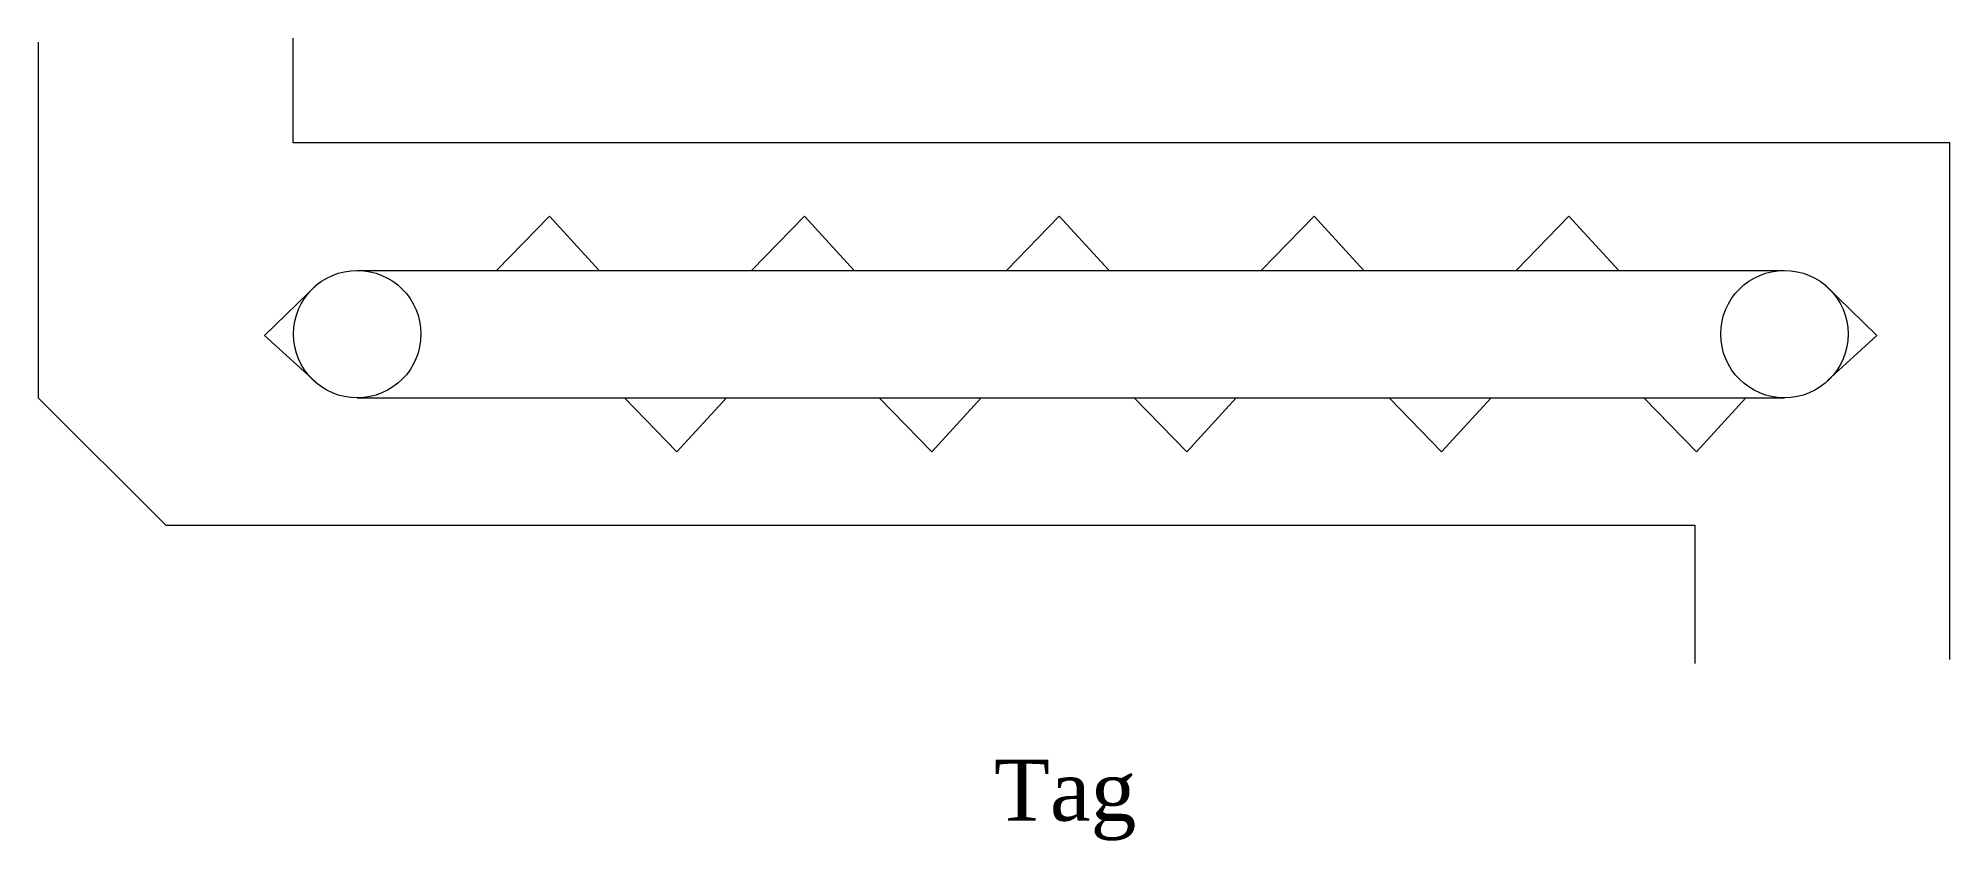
# Model space of a CAD drawing. Header units: inches. Extents: x -20 to 20, y -10.2 to 6.6.
import ezdxf
from ezdxf.enums import TextEntityAlignment as Align

# ---------------------------------------------------------------- set-up
doc = ezdxf.new("R2010")
doc.units = ezdxf.units.IN
doc.header["$LTSCALE"] = 12
doc.header["$MEASUREMENT"] = 0
doc.layers.get('0').update_dxf_attribs({"lineweight": 0})
doc.styles.add('_TCW_TXTSTY_1', font='TIMES.TTF')

msp = doc.modelspace()

# ---------------------------------------------------------------- linework, layer by layer
at = {"linetype": 'Continuous'}
for p, q in [((-19.964, 6.532), (-19.964, -0.899)), ((-14.637, 4.429), (-14.637, 6.614)), ((19.992, 4.429), (-14.637, 4.429)), ((19.992, -6.371), (19.992, 4.429)), ((-10.375, 1.765), (-9.277, 2.895)), ((-8.244, 1.765), (-9.277, 2.895)), ((-5.047, 1.765), (-3.949, 2.895)), ((-2.916, 1.765), (-3.949, 2.895)), ((0.28, 1.765), (1.378, 2.895)), ((2.411, 1.765), (1.378, 2.895)), ((5.608, 1.765), (6.706, 2.895)), ((7.739, 1.765), (6.706, 2.895)), ((10.935, 1.765), (12.033, 2.895)), ((13.066, 1.765), (12.033, 2.895)), ((-14.102, 1.5), (-15.232, 0.402)), ((17.372, 1.469), (18.468, 0.402)), ((-14.102, -0.631), (-15.232, 0.402)), ((17.43, -0.546), (18.468, 0.402)), ((-19.964, -0.899), (-17.3, -3.562)), ((-7.711, -0.899), (-6.613, -2.029)), ((-5.58, -0.899), (-6.613, -2.029)), ((-2.383, -0.899), (-1.285, -2.029)), ((-0.252, -0.899), (-1.285, -2.029)), ((2.944, -0.899), (4.042, -2.029)), ((5.075, -0.899), (4.042, -2.029)), ((8.272, -0.899), (9.37, -2.029)), ((10.403, -0.899), (9.37, -2.029)), ((13.599, -0.899), (14.697, -2.029)), ((15.73, -0.899), (14.697, -2.029)), ((-17.3, -3.562), (14.665, -3.562)), ((14.665, -3.562), (14.665, -6.454))]:
    msp.add_line(p, q, dxfattribs=at)
for p, q in [((-13.297, 1.763), (16.537, 1.763)), ((-13.297, -0.9), (16.537, -0.9))]:
    msp.add_line(p, q)
for centre in [(-13.297, 0.431), (16.537, 0.431)]:
    msp.add_circle(centre, 1.332, dxfattribs=at)

# ---------------------------------------------------------------- texts
at = {"linetype": 'Continuous', "style": '_TCW_TXTSTY_1', "width": 1.018449}
msp.add_text('Tag', height=1.272, dxfattribs=at).set_placement((0.014, -9.736), (2.99, -9.736), align=Align.FIT)

doc.saveas('drawing.dxf')
